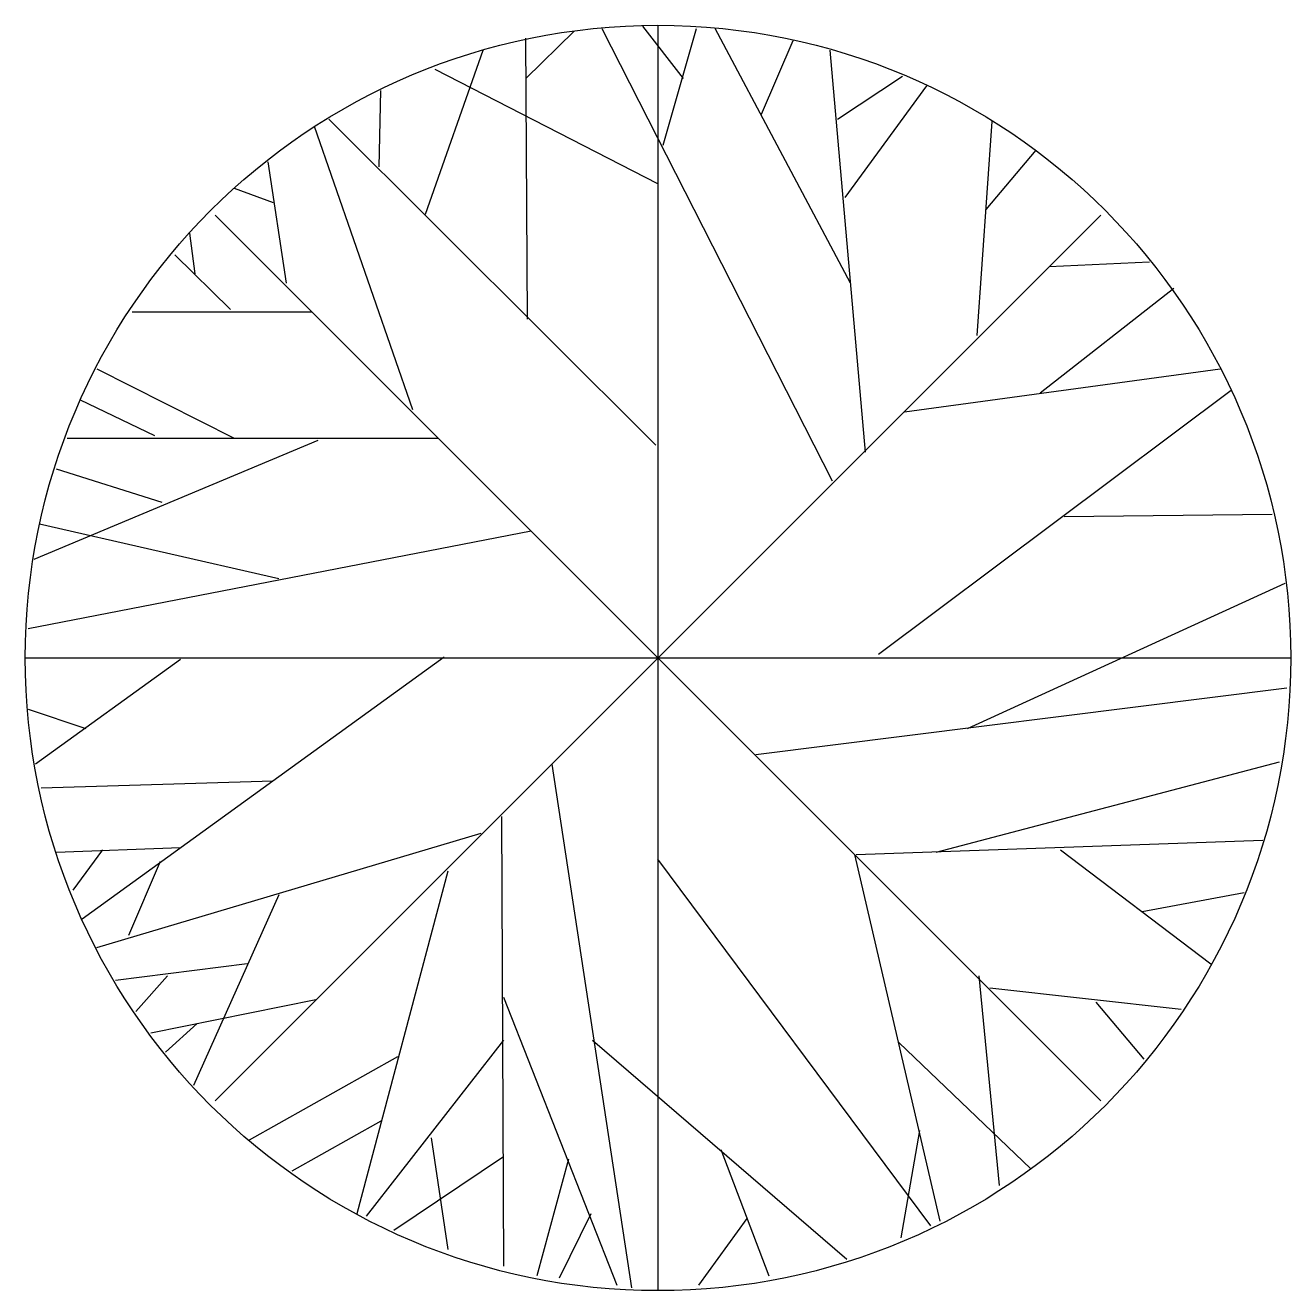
# Model space of a CAD drawing. Header units: feet. Extents: x 6782.8 to 6792.8, y 11262.4 to 11272.4.
import ezdxf

# ---------------------------------------------------------------- set-up
doc = ezdxf.new("R2010")
doc.units = ezdxf.units.FT
doc.header["$MEASUREMENT"] = 0

# ---------------------------------------------------------------- blocks, each defined once
blk = doc.blocks.new('Tree - deciduous plan')
for p, q in [((-12.5388, 54.9406), (-7.9613, 59.4546)), ((-5.3205, 59.6806), (16.5105, 16.7963)), ((2.426, 54.9406), (-1.4472, 59.9056)), ((0, 59.9996), (0, -60)), ((0.4894, 48.6208), (3.6584, 59.6806)), ((18.2711, 35.5298), (5.419, 59.6806)), ((-22.0458, 42.0753), (-16.5881, 57.6486)), ((-12.3627, 32.1443), (-12.5388, 58.7776)), ((9.8203, 51.5549), (12.8133, 58.5516)), ((19.6795, 19.5047), (16.3344, 57.6486)), ((-21.1656, 55.8436), (-0.0388, 45.0094)), ((17.0387, 51.1035), (23.2006, 55.1666)), ((17.7429, 43.6552), (25.4894, 54.2636)), ((-26.4472, 46.5894), (-26.2712, 53.8116)), ((-32.6092, 50.4264), (-23.2782, 23.5674)), ((-31.2008, 51.1035), (-0.2149, 20.1818)), ((31.6513, 50.8778), (30.2429, 30.5643)), ((31.1232, 42.5267), (35.8767, 48.1693)), ((-37.0107, 47.0408), (-35.25, 35.5298)), ((-40.1797, 44.558), (-36.4825, 43.2038)), ((42, 42), (-42, -42)), ((42, -42), (-42, 42)), ((-43.8768, 36.4326), (-44.405, 40.2696)), ((-45.8134, 38.2383), (-40.5318, 33.0471)), ((37.1091, 37.1098), (46.6161, 37.5612)), ((36.2288, 25.1474), (48.9049, 35.0784)), ((-49.8627, 32.8214), (-32.7853, 32.8214)), ((-53.2078, 27.4044), (-40.1797, 20.859)), ((23.3767, 23.3417), (53.3063, 27.4044)), ((54.3626, 25.3731), (20.9119, 0.3198)), ((-54.7923, 24.4702), (-47.75, 21.0847)), ((-32.2571, 20.6333), (-59.1937, 9.348)), ((-56.0247, 20.859), (-20.8134, 20.859)), ((-57.081, 17.9248), (-47.0458, 14.7649)), ((38.5175, 13.4107), (58.2359, 13.6364)), ((-59.7219, 2.8025), (-12.0106, 12.0565)), ((-58.6656, 12.7336), (-35.9543, 7.5424)), ((29.3626, -6.6771), (59.4682, 7.091)), ((-54.6162, -24.7335), (-20.2853, 0.0941)), ((-60, 0), (60, 0)), ((-45.2853, -0.1316), (-59.0177, -10.0627)), ((9.2922, -9.1598), (59.6443, -2.8401)), ((-59.7219, -4.8714), (-54.2641, -6.6771)), ((-10.074, -10.0627), (-2.5036, -59.7178)), ((26.3697, -18.4138), (58.9401, -9.8369)), ((-58.4895, -12.3197), (-36.4825, -11.6426)), ((-14.8275, -15.0282), (-14.6515, -57.6865)), ((-53.2078, -27.442), (-16.7641, -16.6081)), ((-57.081, -18.4138), (-45.2853, -17.9624)), ((18.7992, -18.6394), (57.3556, -17.2853)), ((-52.6797, -18.188), (-55.4966, -22.0251)), ((-0.0388, -19.0909), (25.8415, -53.8495)), ((18.6232, -18.6394), (26.7218, -53.3981)), ((38.1654, -18.188), (52.426, -29.0219)), ((-47.2219, -19.3166), (-50.2148, -26.3135)), ((-19.9331, -20.2194), (-28.5599, -52.721)), ((-35.9543, -22.4765), (-44.0529, -40.5329)), ((45.9119, -24.0564), (55.595, -22.2508)), ((-38.9472, -29.0219), (-51.4472, -30.6018)), ((-46.5177, -30.1504), (-49.5106, -33.536)), ((30.419, -30.1504), (32.3556, -50.0125)), ((-14.6515, -32.1818), (-3.912, -59.4922)), ((31.4753, -31.279), (49.6091, -33.3103)), ((-32.4331, -32.4075), (-48.1021, -35.5674)), ((41.5105, -32.6332), (46.088, -38.0501)), ((-43.7008, -34.6645), (-46.6937, -37.373)), ((-14.6515, -36.2445), (-27.6797, -52.9467)), ((-6.2008, -36.2445), (17.919, -57.0094)), ((22.8485, -36.4702), (35.3485, -48.4326)), ((-24.6867, -37.8244), (-38.7712, -45.7241)), ((-26.2712, -43.9185), (-34.7219, -48.6583)), ((-21.5177, -45.4984), (-19.9331, -56.1065)), ((24.7852, -44.8213), (23.0246, -54.978)), ((5.9471, -46.6269), (10.5246, -58.5893)), ((-14.6515, -47.3041), (-25.0388, -54.3009)), ((-8.4895, -47.5298), (-11.4825, -58.5893)), ((-6.3768, -52.721), (-9.3698, -58.815)), ((8.4119, -53.1724), (3.8344, -59.4922))]:
    blk.add_line(p, q)
blk.add_circle((0, 0), 60)

msp = doc.modelspace()

# ---------------------------------------------------------------- block references
at = {"color": 1, "xscale": 0.08333333333333333, "yscale": 0.08333333333333333, "zscale": 0.08333333333333333}
msp.add_blockref('Tree - deciduous plan', (6787.753, 11267.408), dxfattribs=at)

doc.saveas('drawing.dxf')
